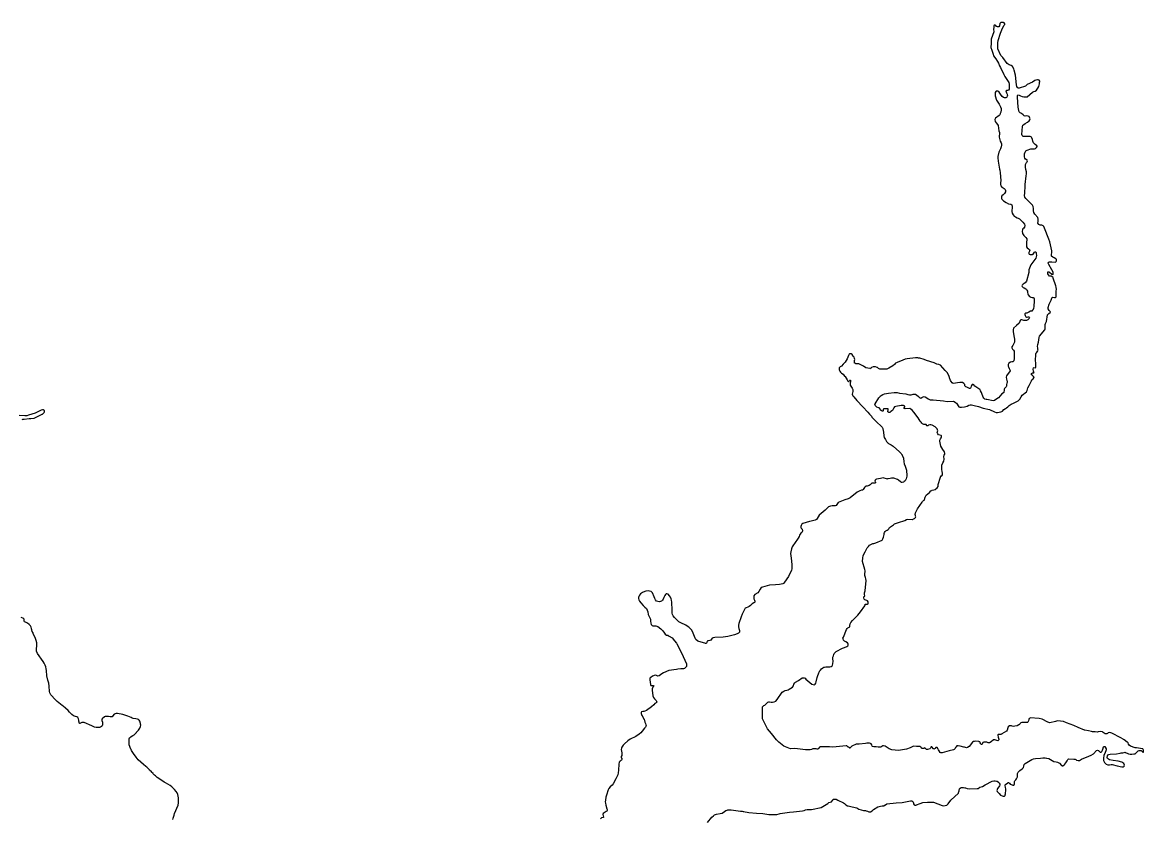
# Model space of a CAD drawing. Header units: inches. Extents: x 1341578 to 1502124, y 557203 to 748561.
# Drawn here: x 1463473 to 1467863, y 595213 to 598333 of the extents above; entities that cross this region are included whole.
import ezdxf

# ---------------------------------------------------------------- set-up
doc = ezdxf.new("R2010")
doc.units = ezdxf.units.IN
doc.header["$MEASUREMENT"] = 0
doc.layers.add('Zipcode', color=7, linetype='Continuous')

msp = doc.modelspace()

# ---------------------------------------------------------------- linework, layer by layer
at = {"layer": 'Zipcode'}
for points in [[(1466155.6, 595198.1), (1466172.2, 595219.4), (1466178.7, 595224.5), (1466183.1, 595227.3), (1466190.6, 595230.2), (1466204.8, 595232.8), (1466212.9, 595234.9), (1466222.1, 595240.8), (1466227.1, 595245.5), (1466232.9, 595246.8), (1466235.1, 595246.9), (1466248.8, 595247.2), (1466284.7, 595242.2), (1466290.7, 595242), (1466295.7, 595241.5), (1466298.4, 595240.8), (1466303.7, 595239.4), (1466310.8, 595238.4), (1466316.9, 595237.6), (1466347.4, 595234.6), (1466372.8, 595233.7), (1466395.4, 595229.3), (1466407.7, 595229.4), (1466427.7, 595229.6), (1466436.5, 595232.3), (1466440.6, 595233.5), (1466476.3, 595238.4), (1466492.5, 595239.1), (1466527.1, 595243.9), (1466533.6, 595244.6), (1466539.5, 595246.9), (1466545.4, 595249), (1466551.8, 595248.7), (1466562.3, 595248.4), (1466600.6, 595257.2), (1466607, 595260), (1466626.4, 595272.2), (1466630.9, 595275.7), (1466636.1, 595277.5), (1466640.8, 595279.2), (1466644.3, 595282.4), (1466645.9, 595285.5), (1466647.8, 595288.8), (1466650.5, 595289.9), (1466654.5, 595289.9), (1466657.7, 595289.5), (1466659.6, 595289.2), (1466666, 595286), (1466687.6, 595274.7), (1466691.8, 595271.8), (1466695.9, 595268), (1466697.4, 595267.2), (1466704.4, 595263.7), (1466706.5, 595262.7), (1466722.2, 595259.6), (1466740.2, 595254.9), (1466747.6, 595249.8), (1466766.5, 595245.5), (1466768.4, 595245.4), (1466769.3, 595245.3), (1466774.6, 595245.1), (1466777.1, 595244.1), (1466782, 595242), (1466788, 595239.8), (1466794, 595240.3), (1466800.8, 595244.1), (1466806.3, 595249.2), (1466822, 595258.9), (1466827.9, 595260.9), (1466832.8, 595262.1), (1466839.1, 595262.6), (1466846.2, 595263.5), (1466851.5, 595266.9), (1466852.3, 595267.4), (1466857.4, 595270.5), (1466894.7, 595275.1), (1466917.6, 595276.4), (1466950.9, 595282.6), (1466955.7, 595282.5), (1466959.4, 595280.6), (1466961.4, 595277.3), (1466962.1, 595274.3), (1466962.1, 595274), (1466962.4, 595271), (1466964.5, 595267.5), (1466967.3, 595265.8), (1466970.1, 595265.2), (1466972.2, 595265.5), (1466974, 595266.5), (1466988.1, 595272.1), (1466988.8, 595272.4), (1466998.3, 595276.3), (1467017.6, 595278.1), (1467040.6, 595277.4), (1467075.2, 595264.7), (1467081, 595263.6), (1467086.2, 595263.9), (1467092.4, 595265.7), (1467097.7, 595271), (1467109, 595285.1), (1467138.2, 595313), (1467140.3, 595318.8), (1467140.6, 595320.9), (1467140.8, 595322.9), (1467142.5, 595329.5), (1467145, 595332.9), (1467149.5, 595334.7), (1467153.7, 595335.2), (1467157.5, 595335), (1467163.6, 595334.2), (1467166.4, 595333.4), (1467172.2, 595331.5), (1467180.5, 595330), (1467211.8, 595330.9), (1467215.6, 595331.6), (1467222.4, 595336), (1467232.3, 595339.4), (1467242.5, 595345.1), (1467270.8, 595359.3), (1467276.3, 595360.7), (1467282.2, 595360.6), (1467286.8, 595360.4), (1467290.5, 595359.4), (1467294.7, 595356.3), (1467296.1, 595354.6), (1467298.2, 595352), (1467300, 595347.9), (1467300.4, 595344.6), (1467299.6, 595341.6), (1467296.2, 595337.2), (1467291.2, 595331.4), (1467289.4, 595327.9), (1467289.4, 595326), (1467289.3, 595323.2), (1467290.6, 595319.3), (1467294, 595315.4), (1467298.1, 595310.9), (1467303.4, 595305.4), (1467309, 595302.2), (1467313.4, 595301), (1467318.3, 595301.1), (1467321.1, 595303.9), (1467321.9, 595307.4), (1467322.4, 595309.3), (1467323.2, 595314.3), (1467323.7, 595321.3), (1467323.3, 595328.7), (1467322.8, 595336.3), (1467321.9, 595341.7), (1467321.7, 595346.1), (1467322.2, 595347.4), (1467323.6, 595348.2), (1467330.2, 595352.3), (1467333.6, 595354.5), (1467335, 595354.2), (1467337.7, 595352.1), (1467340.7, 595348.2), (1467344.7, 595346.5), (1467348.7, 595345.2), (1467351.5, 595344.2), (1467355.2, 595344.1), (1467355.5, 595344.3), (1467356.9, 595345.8), (1467358.4, 595348.9), (1467358.2, 595352.8), (1467357.9, 595357.5), (1467358.1, 595357.9), (1467359.4, 595361.1), (1467361.6, 595364), (1467362.8, 595365.4), (1467365.5, 595369.5), (1467368.6, 595374.2), (1467369.4, 595377.1), (1467369.8, 595378.6), (1467369.6, 595382.2), (1467369.9, 595389.5), (1467372.7, 595395.1), (1467378.9, 595401.5), (1467388.4, 595408.3), (1467392.7, 595413.1), (1467394.2, 595418.6), (1467396.1, 595424.8), (1467399, 595428.6), (1467425.9, 595444.5), (1467431.8, 595447.4), (1467439.8, 595448.1), (1467459.9, 595449.9), (1467469, 595451), (1467477.7, 595450.9), (1467482.8, 595450.5), (1467484.3, 595450.4), (1467492.5, 595448), (1467512.4, 595436.6), (1467520.5, 595435.5), (1467526.9, 595434.8), (1467533.6, 595430.6), (1467542, 595421.8), (1467543.9, 595419.8), (1467547.4, 595420.3), (1467553.4, 595424.8), (1467554.6, 595426.2), (1467559.4, 595432.1), (1467563.7, 595439.9), (1467567.3, 595444.9), (1467569.7, 595446.7), (1467589.6, 595446.2), (1467595, 595446), (1467598.2, 595445), (1467598.7, 595444.4), (1467601.3, 595442), (1467607, 595440.4), (1467612.4, 595441.4), (1467619.9, 595445.7), (1467649.1, 595458.3), (1467658, 595462.1), (1467667.3, 595467.2), (1467679.6, 595480.2), (1467682.6, 595480.8), (1467685.3, 595480.5), (1467687.5, 595479.5), (1467689, 595477.7), (1467690.8, 595475.5), (1467693.8, 595472.9), (1467697.6, 595473.1), (1467699.9, 595476.2), (1467702.6, 595481.1), (1467703.7, 595485), (1467706.2, 595494.2), (1467707.7, 595495.2), (1467709.1, 595495.6), (1467711.2, 595495.1), (1467714.7, 595491.6), (1467714.9, 595491), (1467716.4, 595486.6), (1467716.4, 595483), (1467716.1, 595479), (1467713.1, 595472.5), (1467707.9, 595461), (1467706.3, 595449.3), (1467706.9, 595440.7), (1467710.5, 595433.2), (1467717.4, 595426.7), (1467723.6, 595424), (1467730.2, 595424), (1467736, 595425.3), (1467741, 595425.3), (1467759.9, 595420.1), (1467778.6, 595415.9), (1467782.9, 595415.9), (1467787.8, 595419.1), (1467788.4, 595423.1), (1467785.5, 595429.3), (1467778, 595433.9), (1467764.5, 595438.1), (1467743.9, 595441.4), (1467730.2, 595443.4), (1467721.6, 595448.6), (1467720.7, 595453.2), (1467722.6, 595458.7), (1467726.6, 595463.7), (1467732.8, 595465.4), (1467756.9, 595466.7), (1467771.7, 595469.6), (1467775.7, 595470.2), (1467782.1, 595471.3), (1467787.4, 595472.2), (1467791.9, 595473), (1467795.6, 595471.4), (1467799, 595470), (1467804.9, 595467.5), (1467810.8, 595466), (1467817.6, 595466.1), (1467824.7, 595466.5), (1467829.8, 595467.2), (1467833.4, 595469.6), (1467837.8, 595475), (1467842.6, 595478.7), (1467845.8, 595479.8), (1467847.8, 595480), (1467850.2, 595480.2), (1467853.6, 595479.9), (1467856, 595477.6), (1467858.8, 595474.3), (1467860.6, 595473.2), (1467862.1, 595472.9), (1467862.8, 595473.1), (1467863.4, 595474), (1467863.3, 595477.1), (1467862.7, 595480.8), (1467861.6, 595484.3), (1467860.1, 595486.4), (1467851.4, 595488.3), (1467835.2, 595490.2), (1467830.9, 595490.7), (1467811.7, 595496.4), (1467806.9, 595500.8), (1467804.5, 595505), (1467802.5, 595510), (1467798.9, 595513.1), (1467787.2, 595521.2), (1467785.3, 595522.6), (1467783.4, 595523.9), (1467774.9, 595529.9), (1467739.7, 595547.8), (1467731.4, 595550.5), (1467725.3, 595548.7), (1467722.2, 595546.8), (1467719.7, 595545.2), (1467713.4, 595545.1), (1467709.3, 595547.4), (1467705.4, 595550.8), (1467702.5, 595553.4), (1467694.7, 595554.3), (1467685.6, 595553), (1467681.6, 595552.4), (1467673.7, 595552.7), (1467663.5, 595553.7), (1467658.8, 595554.7), (1467647.9, 595556.7), (1467633, 595559.6), (1467631.6, 595560.2), (1467607.7, 595570.3), (1467589.8, 595577.4), (1467562.1, 595588.4), (1467549.9, 595593.6), (1467526.2, 595595.9), (1467518.5, 595593), (1467495.7, 595588.6), (1467488.8, 595591.2), (1467466.4, 595603.1), (1467454.1, 595605), (1467419.5, 595607.6), (1467416, 595606), (1467414.5, 595603.6), (1467413.8, 595600.9), (1467412.9, 595596.4), (1467411.7, 595593.2), (1467409.6, 595590.8), (1467408.6, 595589.7), (1467407.3, 595589.7), (1467403.9, 595589.6), (1467394.9, 595590), (1467387.2, 595589.9), (1467383.3, 595588.3), (1467379.2, 595584.1), (1467377, 595582.3), (1467374.4, 595580.1), (1467367.7, 595577.1), (1467359.7, 595575.1), (1467353.8, 595574.5), (1467348.8, 595575.2), (1467345.7, 595576.2), (1467344.6, 595576.6), (1467339.9, 595576.9), (1467337.7, 595576), (1467333.5, 595572.6), (1467331.9, 595568.3), (1467330.4, 595564.3), (1467330.4, 595564.2), (1467328.8, 595559.9), (1467326.4, 595555.5), (1467308.7, 595545.6), (1467307.3, 595542.9), (1467306, 595542.3), (1467297, 595542.5), (1467294.4, 595542.6), (1467292.1, 595541.6), (1467292, 595538.9), (1467293.4, 595533.7), (1467294, 595532.2), (1467295.1, 595528.7), (1467296.6, 595524.2), (1467296.4, 595522.3), (1467292.7, 595518.4), (1467288.9, 595518.9), (1467285.2, 595521.1), (1467280.6, 595522), (1467279.9, 595522.2), (1467275.1, 595521.6), (1467266.3, 595513.9), (1467260.4, 595510.5), (1467255.2, 595510.3), (1467252.4, 595511.3), (1467250, 595512.8), (1467237.9, 595513.2), (1467233.3, 595510.7), (1467232.5, 595508), (1467232.5, 595507.9), (1467231.4, 595504.5), (1467228.9, 595502.9), (1467227.1, 595503.2), (1467225.4, 595506.2), (1467223.9, 595510.2), (1467223.8, 595510.3), (1467221.8, 595513.7), (1467219.2, 595514.5), (1467217.6, 595514.7), (1467203.2, 595515.9), (1467199.8, 595515.5), (1467197.2, 595515.2), (1467193.7, 595512.4), (1467179.8, 595495.1), (1467174.2, 595491.4), (1467169.7, 595490.6), (1467165.9, 595491.8), (1467161.9, 595493), (1467159.2, 595492.8), (1467144.5, 595496.5), (1467137.2, 595498.9), (1467132.6, 595497.8), (1467129.2, 595495), (1467127.4, 595491.3), (1467125.6, 595487.5), (1467122, 595484.1), (1467119.5, 595482.9), (1467102.6, 595478.9), (1467075.2, 595470.2), (1467069.9, 595470.3), (1467066.7, 595472.6), (1467062.4, 595478.3), (1467060.2, 595482.8), (1467057.7, 595487.3), (1467054.7, 595491.5), (1467052.7, 595492.2), (1467050.2, 595491.7), (1467048.3, 595490.6), (1467047, 595488.3), (1467044.8, 595486.2), (1467043, 595485.8), (1467041.7, 595486), (1467040.2, 595487), (1467033.7, 595494.1), (1467031.8, 595494.3), (1467030.4, 595493.4), (1467029.7, 595492.1), (1467029, 595488.6), (1467026.9, 595486.1), (1467016.6, 595484), (1467012.9, 595484.4), (1467009.1, 595488), (1467006.1, 595489.8), (1467004.2, 595489.7), (1467002.2, 595488.4), (1466999.7, 595487.5), (1466996.3, 595487.5), (1466994.1, 595488.6), (1466993.2, 595490.3), (1466991.4, 595493.3), (1466986.8, 595495.6), (1466973.9, 595496.1), (1466962.3, 595497.1), (1466949.3, 595490.8), (1466935, 595485.4), (1466903.3, 595480.6), (1466876.9, 595482.7), (1466867.3, 595486.2), (1466851.9, 595497.3), (1466845.4, 595498.6), (1466841, 595498.1), (1466837.9, 595495.3), (1466834.9, 595493), (1466830.7, 595492.6), (1466824.2, 595493.6), (1466816.3, 595494.4), (1466807.2, 595495), (1466802, 595495.9), (1466800.3, 595497.2), (1466798.6, 595501.6), (1466796.5, 595505.7), (1466795.2, 595506.5), (1466794, 595507.2), (1466790.2, 595508.5), (1466788.7, 595509), (1466784.1, 595508.9), (1466780.1, 595508.3), (1466774.6, 595507.2), (1466748.9, 595504.6), (1466738.3, 595504.2), (1466721, 595497.4), (1466717.8, 595494.5), (1466717.3, 595493.6), (1466716.1, 595491.2), (1466714.3, 595489.5), (1466713.4, 595489.4), (1466711.9, 595489.8), (1466708.2, 595492.6), (1466706.9, 595493.5), (1466701.4, 595497.8), (1466699, 595498.8), (1466672.8, 595495.9), (1466646.3, 595493.6), (1466632.9, 595493.9), (1466597.2, 595494.2), (1466594, 595492.5), (1466591.2, 595488.6), (1466587.7, 595485.5), (1466584.6, 595485.4), (1466581.4, 595486), (1466574.2, 595486.7), (1466567.9, 595486.2), (1466562.6, 595484.1), (1466557.9, 595482.3), (1466539.8, 595482.5), (1466519.1, 595485.4), (1466498.2, 595487.4), (1466480.1, 595486.6), (1466454.8, 595496.7), (1466435.2, 595513), (1466425.5, 595521.2), (1466405.9, 595546.8), (1466391, 595564.5), (1466374.3, 595595.6), (1466371.5, 595604), (1466370.5, 595639.7), (1466370.4, 595646.7), (1466371.4, 595651.2), (1466373.7, 595654.3), (1466376.8, 595656.2), (1466380.6, 595657.6), (1466391.6, 595669.1), (1466395.7, 595670.5), (1466398.8, 595670.2), (1466405.3, 595669), (1466410.7, 595668.8), (1466417.1, 595670.2), (1466422.8, 595673.6), (1466427.9, 595679.7), (1466448.5, 595708.7), (1466454.5, 595713), (1466460.3, 595715.7), (1466466.4, 595716.8), (1466471.2, 595717.9), (1466475.6, 595719.9), (1466488.2, 595727.5), (1466491.9, 595733.7), (1466494, 595740.3), (1466497.1, 595745.2), (1466500.1, 595748.3), (1466511.8, 595754.4), (1466526.4, 595764.3), (1466531, 595764.8), (1466534.3, 595764.6), (1466537.7, 595763.2), (1466541.2, 595759.4), (1466564.2, 595739.7), (1466569.5, 595738), (1466574.8, 595737.8), (1466577.7, 595739.6), (1466580, 595743.7), (1466581.1, 595748.6), (1466585, 595765.9), (1466585.8, 595770.4), (1466591.2, 595783.8), (1466594.4, 595789.6), (1466594.8, 595790.2), (1466598.4, 595795.4), (1466602.6, 595799.9), (1466606.7, 595803.7), (1466610.7, 595806.1), (1466614.2, 595807.1), (1466619.2, 595807.3), (1466621.5, 595807.4), (1466634.5, 595807.8), (1466640, 595809.7), (1466643.6, 595811.8), (1466645.3, 595814.5), (1466646.5, 595819.2), (1466647.4, 595829.6), (1466647.2, 595831.6), (1466646.5, 595838), (1466646.3, 595839.8), (1466646.9, 595845.2), (1466648.4, 595851.2), (1466649.7, 595855.6), (1466651.9, 595860.3), (1466654.1, 595863.2), (1466658.6, 595867), (1466659.8, 595867.7), (1466684.9, 595881.3), (1466692, 595884.1), (1466701.7, 595887.9), (1466705.4, 595890.7), (1466706.1, 595892.7), (1466706.4, 595896.6), (1466705.5, 595899.9), (1466704.3, 595901.2), (1466703.5, 595902.1), (1466696.7, 595906), (1466692, 595908.8), (1466688, 595912.7), (1466686.3, 595916.9), (1466686.1, 595920.7), (1466688.1, 595924.1), (1466700.1, 595953.9), (1466702.6, 595957.6), (1466705.4, 595960.2), (1466710.2, 595962.8), (1466712.5, 595964.8), (1466713.5, 595969.8), (1466714.8, 595976.6), (1466716.4, 595981.4), (1466723, 595988.8), (1466743.8, 596010.2), (1466755.1, 596022.7), (1466771.6, 596046.7), (1466772.4, 596051.2), (1466773.5, 596052.9), (1466777.2, 596053.1), (1466782.3, 596053.2), (1466784.5, 596055.1), (1466784.8, 596058.7), (1466784.2, 596062.3), (1466782.3, 596066.1), (1466780, 596067.7), (1466776.2, 596068.8), (1466772.2, 596070.5), (1466769.1, 596073), (1466767.5, 596078), (1466767.3, 596081.8), (1466767.6, 596082.7), (1466769.1, 596083.3), (1466771.8, 596084.3), (1466772, 596085.4), (1466770.7, 596091.6), (1466770.6, 596097.5), (1466772.8, 596105.8), (1466776.6, 596146.6), (1466776.1, 596153.2), (1466774.4, 596158.4), (1466772.2, 596165.2), (1466772.1, 596172.9), (1466772.5, 596179.6), (1466772.6, 596184.4), (1466771.1, 596189.6), (1466763.1, 596220.8), (1466763.8, 596234.8), (1466765.5, 596242.9), (1466768.2, 596249.2), (1466773, 596257.9), (1466781.2, 596274.2), (1466784.8, 596278.5), (1466785.8, 596279.8), (1466790.4, 596284), (1466795.3, 596287.5), (1466803, 596290.9), (1466806.6, 596291.6), (1466815.4, 596293.4), (1466839.4, 596304.6), (1466842.2, 596308.9), (1466844.9, 596315.6), (1466846.7, 596320.9), (1466847.2, 596326.8), (1466847.3, 596330.8), (1466848.2, 596334.3), (1466850.8, 596337.7), (1466854.5, 596340.6), (1466859.2, 596343.7), (1466862.6, 596346.2), (1466865.1, 596348.7), (1466868.9, 596353.4), (1466876.7, 596359.4), (1466883.7, 596364.8), (1466887.9, 596367.7), (1466892.1, 596369.1), (1466904.2, 596373.1), (1466928.9, 596381.2), (1466934.3, 596384.9), (1466940.2, 596386), (1466957.3, 596385), (1466958.4, 596384.9), (1466961.3, 596386.3), (1466962.8, 596387.1), (1466966.3, 596389.4), (1466970.2, 596393.3), (1466971.2, 596395.7), (1466970.7, 596398.4), (1466969.6, 596400.6), (1466969, 596404.8), (1466968.9, 596405.3), (1466970.2, 596410.6), (1466973.1, 596416.1), (1466978.3, 596426.7), (1466995.8, 596452.5), (1466998.2, 596456.1), (1467001, 596459.4), (1467003.7, 596460.5), (1467005.4, 596461.6), (1467005.4, 596464), (1467007.5, 596472.2), (1467007.6, 596472.7), (1467012.2, 596480), (1467024.4, 596491.4), (1467030.3, 596496.8), (1467034.3, 596498.9), (1467035.7, 596499.7), (1467042.4, 596500.9), (1467048, 596503.3), (1467048.8, 596503.6), (1467055.2, 596509), (1467058.5, 596514.1), (1467059.5, 596522.2), (1467067.5, 596551.6), (1467068.8, 596554.9), (1467069.9, 596555.6), (1467073.5, 596556.3), (1467075.7, 596560.4), (1467076.1, 596564.9), (1467074.6, 596573.9), (1467073.3, 596579.3), (1467073.3, 596597.7), (1467077, 596607.5), (1467080.8, 596614.1), (1467081.8, 596621), (1467080.9, 596632), (1467081.8, 596636.8), (1467084.4, 596640.9), (1467085.6, 596643.8), (1467083.5, 596650), (1467077.1, 596658.8), (1467069.6, 596672.4), (1467065.4, 596692), (1467065.5, 596696.6), (1467068.3, 596700.9), (1467070.6, 596704.6), (1467072.5, 596708), (1467071.9, 596712.4), (1467070.3, 596714.5), (1467065.3, 596715.9), (1467060.8, 596717.3), (1467057.7, 596720.8), (1467055.6, 596725.9), (1467056.3, 596730), (1467057.1, 596733.1), (1467056.8, 596736.9), (1467054.6, 596740.4), (1467046.9, 596748.3), (1467034.9, 596754.4), (1467030.4, 596755.9), (1467026.3, 596756.3), (1467021.3, 596755.3), (1467018, 596752.4), (1467015.1, 596751.9), (1467013.5, 596753), (1467012.7, 596756.5), (1467011.9, 596757.2), (1467008.6, 596757.5), (1467002.6, 596757.3), (1466997.1, 596759.5), (1466994.3, 596763.1), (1466992.1, 596767.1), (1466988.4, 596770.5), (1466983.9, 596776.6), (1466980.7, 596784), (1466963.2, 596805.3), (1466956.6, 596813.4), (1466952.3, 596817.1), (1466947.5, 596820.5), (1466930.3, 596819.1), (1466926, 596820.3), (1466926.4, 596823.2), (1466927.8, 596826.1), (1466928.2, 596828.4), (1466927.8, 596829.2), (1466923.2, 596831.3), (1466920, 596831.8), (1466913.8, 596831.5), (1466892.7, 596828.2), (1466887.9, 596826), (1466885.1, 596822.6), (1466882.9, 596817), (1466880.7, 596812.6), (1466873, 596808.3), (1466869.4, 596804.8), (1466866.3, 596804.1), (1466863.8, 596805.7), (1466862.1, 596807.4), (1466861.7, 596810.3), (1466862.8, 596813.6), (1466863.7, 596815.9), (1466863.2, 596818.7), (1466861.5, 596819.2), (1466846.1, 596819.2), (1466843.8, 596817.5), (1466843.3, 596815.4), (1466842.9, 596810.8), (1466841.8, 596809.7), (1466840.3, 596809.9), (1466839.5, 596810), (1466835.3, 596811.6), (1466834.4, 596812.6), (1466833.2, 596813.7), (1466830.2, 596819.5), (1466828.4, 596822.3), (1466825.1, 596823.2), (1466818.6, 596824.7), (1466818.5, 596824.7), (1466813, 596830), (1466810.5, 596836.5), (1466811.7, 596838.9), (1466826.3, 596861.3), (1466830.1, 596865.8), (1466832.1, 596868.1), (1466836.1, 596871.5), (1466841.9, 596874.9), (1466848.6, 596877.3), (1466864.2, 596880.4), (1466886.5, 596883.3), (1466898, 596882.8), (1466907.2, 596880.6), (1466932.8, 596877.4), (1466939.9, 596874.9), (1466947.1, 596873.3), (1466953.7, 596874), (1466961.5, 596875.9), (1466969.7, 596875.6), (1466980, 596868.8), (1466984.3, 596864.2), (1466988.2, 596861.2), (1466991.2, 596861.1), (1466995.6, 596863.6), (1466999.7, 596866.1), (1467003.8, 596866.5), (1467007.8, 596866), (1467014, 596862.2), (1467020.1, 596857.6), (1467027.4, 596854.2), (1467039.6, 596853.7), (1467080, 596850.4), (1467094.7, 596847.3), (1467117.2, 596848.3), (1467121.4, 596847.5), (1467127.1, 596843.7), (1467130.4, 596841.1), (1467133.2, 596836.8), (1467137, 596831), (1467139.8, 596827.1), (1467144.4, 596824.9), (1467150.4, 596824.9), (1467161.8, 596826.4), (1467172, 596829.5), (1467179.2, 596832.7), (1467184.3, 596834.2), (1467188.9, 596834.2), (1467205.4, 596830.3), (1467211.8, 596829.6), (1467217.4, 596828.1), (1467235.3, 596821.7), (1467259.9, 596815.9), (1467279.8, 596807.1), (1467285.9, 596805), (1467291.8, 596804.8), (1467303.7, 596806.4), (1467307.9, 596807.7), (1467311.5, 596809.9), (1467315.8, 596815.6), (1467322.5, 596820), (1467326.2, 596822.8), (1467331.3, 596827), (1467332.8, 596828.1), (1467336.7, 596831.2), (1467341.2, 596834.8), (1467344.3, 596836.8), (1467354.3, 596840.8), (1467362, 596844.6), (1467372.3, 596849.6), (1467377.4, 596855.6), (1467378.5, 596856.9), (1467384.4, 596865.6), (1467388.3, 596871.7), (1467393.3, 596875.6), (1467400.1, 596880.8), (1467405.1, 596885.6), (1467408.1, 596890.7), (1467410.6, 596900.4), (1467414.8, 596910.1), (1467423.8, 596929.1), (1467425.1, 596931.9), (1467427.1, 596934.1), (1467431.1, 596936.7), (1467433.6, 596939.8), (1467434.6, 596941.9), (1467432.8, 596945.5), (1467428.5, 596949.5), (1467428.1, 596949.9), (1467424.2, 596952.4), (1467424.9, 596957.6), (1467427.8, 596959.3), (1467432.3, 596960), (1467433.1, 596960.1), (1467434.2, 596960.4), (1467434.4, 596962), (1467434.1, 596962.6), (1467432.2, 596966.7), (1467431.2, 596973.8), (1467432.6, 596979.1), (1467434.9, 596980.1), (1467438.3, 596979.8), (1467438.9, 596979.9), (1467441.1, 596980.3), (1467441.8, 596983.5), (1467441.6, 596990.6), (1467441.1, 596995.5), (1467440.8, 596998.4), (1467440.7, 597006.5), (1467441.3, 597033.2), (1467441.8, 597035.6), (1467442.6, 597036.7), (1467444, 597038.6), (1467449.3, 597046.2), (1467450, 597048.4), (1467449.6, 597051), (1467448.6, 597057.4), (1467448.5, 597063.3), (1467449.4, 597071.4), (1467451.3, 597080.3), (1467452.6, 597089.3), (1467454.5, 597097.7), (1467456.1, 597103.5), (1467476.3, 597128.3), (1467478.3, 597131.8), (1467478.6, 597135.7), (1467477.8, 597141.9), (1467478.1, 597149.2), (1467479.8, 597153.2), (1467482.6, 597161.5), (1467487.5, 597187.1), (1467492.3, 597192.3), (1467497.2, 597195.7), (1467498.7, 597197.6), (1467498, 597200.7), (1467494, 597204.2), (1467490.1, 597210.5), (1467490.1, 597216.3), (1467494.1, 597229.1), (1467501.5, 597244.7), (1467503.5, 597252.8), (1467505.2, 597254.9), (1467507.9, 597255.9), (1467514, 597255.4), (1467518, 597255.2), (1467519.9, 597256.2), (1467520.5, 597257.7), (1467520.6, 597261.5), (1467520.7, 597267.1), (1467521, 597274.4), (1467521.3, 597280.7), (1467522, 597286.4), (1467521.2, 597295), (1467519.4, 597300.6), (1467509.7, 597330.2), (1467508.9, 597332.8), (1467505.9, 597336.5), (1467501.1, 597338.1), (1467500.5, 597338.2), (1467495.4, 597339.1), (1467491, 597343.2), (1467488, 597347.5), (1467487.9, 597347.7), (1467487.9, 597351.5), (1467488.6, 597355.2), (1467490, 597356.2), (1467491.9, 597356.1), (1467494.7, 597354.8), (1467504.4, 597346.4), (1467508, 597345.1), (1467509.4, 597346.2), (1467509.9, 597350.3), (1467509.3, 597353.9), (1467504.3, 597363.4), (1467492.9, 597383.9), (1467489.7, 597389), (1467491.1, 597393.6), (1467494.4, 597394.8), (1467498.6, 597394.9), (1467504.4, 597394.6), (1467518, 597393.9), (1467520.7, 597395.6), (1467522.1, 597398.7), (1467522.3, 597403.8), (1467519.2, 597407.1), (1467513.2, 597410), (1467507.6, 597412.4), (1467503.4, 597416.6), (1467502.9, 597424.2), (1467504, 597429.9), (1467504.2, 597438.2), (1467495.8, 597472.5), (1467491.7, 597483), (1467475.4, 597526.8), (1467472.5, 597532.7), (1467469.6, 597535.7), (1467464.7, 597538.1), (1467458.9, 597538.7), (1467458.2, 597538.8), (1467452.7, 597540.6), (1467449.8, 597545.7), (1467450.1, 597552.5), (1467450.3, 597553.2), (1467451, 597556.7), (1467450.8, 597562), (1467449.6, 597568.1), (1467437.8, 597581.3), (1467433.7, 597588), (1467432.8, 597595.2), (1467432.8, 597603.9), (1467431.1, 597611.5), (1467428, 597616.8), (1467422.1, 597623.5), (1467402.9, 597642.5), (1467398.8, 597648.6), (1467397.5, 597655.3), (1467398, 597664), (1467398.9, 597671.1), (1467400.2, 597685.2), (1467399.9, 597697.3), (1467403.9, 597731.3), (1467404.9, 597739.4), (1467404.8, 597747.3), (1467402, 597756.3), (1467400.7, 597766.3), (1467401.2, 597775.8), (1467404.8, 597783.4), (1467407.1, 597786.4), (1467408.2, 597791), (1467407.5, 597793.4), (1467401.2, 597797.1), (1467397.7, 597800.5), (1467396.4, 597805.7), (1467396.8, 597811.1), (1467397.3, 597817.5), (1467399.8, 597824), (1467402.5, 597830.1), (1467407.6, 597832.9), (1467422.4, 597837.7), (1467430.2, 597837.1), (1467436.6, 597837.1), (1467440.1, 597839.4), (1467444, 597842.9), (1467446.8, 597846.5), (1467446.4, 597848.7), (1467444.1, 597851), (1467438.4, 597854.9), (1467432.8, 597861.3), (1467430.2, 597867.9), (1467429, 597874.2), (1467426.3, 597881.2), (1467423.9, 597883.7), (1467419.2, 597886), (1467400.4, 597885.3), (1467391.7, 597886.4), (1467388.4, 597890.2), (1467386.8, 597893.5), (1467389.3, 597924.8), (1467391, 597929.6), (1467394.1, 597933), (1467400, 597936.9), (1467409.3, 597941.7), (1467415.6, 597947.7), (1467417.9, 597951.2), (1467418.7, 597955), (1467418.4, 597958.2), (1467415.1, 597964.1), (1467410.9, 597966.1), (1467406.1, 597966.2), (1467400.2, 597965.7), (1467395.7, 597966.9), (1467391.4, 597970.7), (1467385.5, 597975.7), (1467379.9, 597979.2), (1467375.8, 597983.1), (1467374.3, 597988.2), (1467372.7, 598001.2), (1467369, 598040.5), (1467369.9, 598046.4), (1467371.3, 598048.9), (1467376.4, 598047.7), (1467381.2, 598045.4), (1467388.3, 598042.2), (1467394, 598041.2), (1467399.2, 598041.1), (1467407.1, 598041.9), (1467428.3, 598059.8), (1467433.9, 598061.7), (1467439, 598064), (1467443.9, 598068), (1467448.6, 598074.6), (1467452.6, 598081.2), (1467455.1, 598087.3), (1467455.7, 598092), (1467456.3, 598097.2), (1467457.2, 598100.8), (1467457.3, 598103.3), (1467454.5, 598106.9), (1467451, 598108.1), (1467448.3, 598108.2), (1467441.9, 598106.4), (1467437.8, 598105.2), (1467428.3, 598098.2), (1467407.8, 598089.2), (1467400.6, 598083.1), (1467375.8, 598075.8), (1467371.8, 598075.8), (1467369, 598078), (1467367.4, 598082), (1467366.2, 598088.8), (1467361.2, 598125.9), (1467356.5, 598146.4), (1467355.9, 598151), (1467350, 598160), (1467344.2, 598163.9), (1467337.1, 598167.3), (1467328.5, 598171.7), (1467311.9, 598195.3), (1467304.6, 598203.6), (1467293, 598229.7), (1467292.3, 598236.6), (1467292.4, 598244.1), (1467293.1, 598253.4), (1467294.5, 598262.3), (1467303.4, 598291.3), (1467307.9, 598303.4), (1467310, 598307.2), (1467317.8, 598321.5), (1467320, 598325), (1467319.8, 598327.7), (1467317.9, 598331.2), (1467315.1, 598332.3), (1467312.9, 598332.6), (1467310.1, 598332.9), (1467304.7, 598332.2), (1467302, 598330.3), (1467300.8, 598328.2), (1467298.5, 598319.9), (1467296.1, 598315.7), (1467294.7, 598315.3), (1467293.4, 598314.9), (1467290.9, 598315), (1467287.5, 598317.3), (1467284.4, 598320.9), (1467281.5, 598322.7), (1467279.4, 598322.6), (1467278.4, 598321.6), (1467277.3, 598318.4), (1467276.5, 598312.8), (1467276.1, 598306.3), (1467276.9, 598296), (1467267.1, 598267.8), (1467265.9, 598252.1), (1467265.5, 598234.5), (1467269.4, 598224.6), (1467274.9, 598208.7), (1467275.7, 598202.3), (1467284.5, 598189.6), (1467290.9, 598180.3), (1467294.9, 598172.7), (1467299.3, 598162.2), (1467302.6, 598156.4), (1467315.7, 598128.4), (1467320.5, 598121.5), (1467335.9, 598097.7), (1467336.8, 598090.8), (1467337.3, 598078.8), (1467336.8, 598071.2), (1467334.6, 598067.2), (1467330.8, 598066.4), (1467326.3, 598066.6), (1467323.5, 598065.4), (1467323.3, 598064.4), (1467324.7, 598060.5), (1467326.7, 598056.8), (1467329.4, 598051.3), (1467329.9, 598047), (1467329.3, 598044.6), (1467328.2, 598040.3), (1467326.7, 598038), (1467323.7, 598037), (1467319.1, 598037.1), (1467315.4, 598038.3), (1467310.2, 598043), (1467303.6, 598052.3), (1467298, 598060), (1467293.2, 598064.1), (1467289.1, 598064.6), (1467286.8, 598064.1), (1467284.5, 598061.6), (1467282.6, 598058.5), (1467282, 598054.9), (1467281.7, 598049.7), (1467282.1, 598044.6), (1467287.9, 598028.6), (1467297.4, 598011.9), (1467300.8, 598007.5), (1467303.6, 598001.6), (1467305.2, 597995.7), (1467305.3, 597989.9), (1467303.7, 597981.4), (1467302.1, 597976.1), (1467300.2, 597971.3), (1467297.6, 597967.6), (1467283.5, 597957.4), (1467280.8, 597953), (1467281.7, 597944.7), (1467285.7, 597939.3), (1467291.5, 597933.1), (1467294.2, 597928.6), (1467295.3, 597918.7), (1467296.9, 597908.1), (1467299.2, 597900.9), (1467299.3, 597894.5), (1467297.9, 597889.1), (1467297.5, 597882.8), (1467301.6, 597867.9), (1467305.5, 597860.9), (1467306.6, 597856.5), (1467306.7, 597851.7), (1467305.9, 597845.8), (1467302.8, 597838), (1467300.2, 597831.7), (1467297, 597824), (1467292.9, 597807.6), (1467292.6, 597801.7), (1467294.5, 597789.6), (1467299.5, 597758.1), (1467300.1, 597753.8), (1467301.9, 597742.9), (1467303.9, 597713.3), (1467303, 597704.4), (1467302.9, 597697.3), (1467304.8, 597692.2), (1467308.5, 597687.8), (1467313.3, 597684.2), (1467317.9, 597681.5), (1467321.3, 597678.1), (1467322.6, 597674.1), (1467322.3, 597668.8), (1467318.7, 597661.9), (1467313.4, 597657.3), (1467308.1, 597653.3), (1467306.7, 597649), (1467306.9, 597643.3), (1467308.1, 597640.3), (1467315.3, 597634.4), (1467324.9, 597627.8), (1467334.3, 597622), (1467343, 597620.1), (1467346.9, 597617.8), (1467348.4, 597613.4), (1467348.5, 597609.7), (1467348.1, 597603.9), (1467347.6, 597598.2), (1467347.4, 597591.4), (1467348.5, 597586), (1467352.9, 597578.8), (1467356.3, 597573.9), (1467361.2, 597571.4), (1467368.6, 597567.5), (1467372.7, 597565.5), (1467377.1, 597563.3), (1467378.5, 597562), (1467382.8, 597558), (1467390.1, 597550.2), (1467396.4, 597542.2), (1467398.7, 597536.6), (1467397.6, 597531), (1467393.9, 597526.7), (1467390.4, 597523.9), (1467388.7, 597519.8), (1467388.4, 597514.6), (1467389, 597505.5), (1467395, 597497.6), (1467402, 597490.6), (1467405.7, 597484.8), (1467405.7, 597479.5), (1467405, 597473.6), (1467404.3, 597465.8), (1467404.4, 597459.6), (1467404.9, 597453.6), (1467407.5, 597450), (1467413.2, 597446.3), (1467416.9, 597443.4), (1467418, 597440.1), (1467416.1, 597436.4), (1467413.5, 597431.5), (1467413.6, 597426.8), (1467415.8, 597424.2), (1467418.9, 597423.4), (1467424, 597423.2), (1467428.3, 597423.5), (1467431.1, 597424.5), (1467434.2, 597428.3), (1467436.8, 597433.1), (1467438.8, 597434.5), (1467440.4, 597434.1), (1467442.2, 597431.8), (1467443.1, 597427.5), (1467443.4, 597420.1), (1467442.9, 597414.3), (1467440.8, 597409.3), (1467437, 597404.4), (1467421.9, 597383.4), (1467418.7, 597376.6), (1467414.3, 597362.9), (1467413.7, 597352.7), (1467404.5, 597318.5), (1467399.7, 597312.7), (1467392.2, 597306.9), (1467388.3, 597303.1), (1467387, 597300.5), (1467387.9, 597298), (1467391.4, 597294.7), (1467396, 597293.1), (1467402.8, 597288.5), (1467405.3, 597285.9), (1467406.8, 597284.3), (1467408.8, 597279.7), (1467409.2, 597274.6), (1467409.8, 597269.5), (1467411.6, 597265.3), (1467416.9, 597259.4), (1467421.8, 597256.2), (1467427, 597255), (1467431.1, 597254.6), (1467433.7, 597253.5), (1467435.1, 597250.4), (1467434.6, 597243.8), (1467433, 597218.1), (1467432.1, 597213), (1467431.8, 597211.5), (1467429.2, 597205.4), (1467429, 597205), (1467425.9, 597202), (1467420.7, 597201), (1467414, 597197.8), (1467406.1, 597193.4), (1467401.1, 597193.3), (1467398.3, 597190.9), (1467398.1, 597187.8), (1467399, 597184.3), (1467402.1, 597179.8), (1467405.1, 597178.1), (1467407.8, 597177.9), (1467412, 597179.5), (1467414.1, 597179.7), (1467415.7, 597178.3), (1467416.2, 597175.6), (1467415.6, 597173.2), (1467414.6, 597171.1), (1467410.4, 597167.6), (1467404.7, 597165.5), (1467399, 597164.6), (1467394, 597165.5), (1467390, 597166.8), (1467386.7, 597167.9), (1467386.4, 597168), (1467382.4, 597167.2), (1467380.7, 597164.9), (1467378.6, 597160.6), (1467377.2, 597157.2), (1467375.9, 597154), (1467365.6, 597145), (1467353.3, 597134.5), (1467352.3, 597127.7), (1467353.2, 597120.3), (1467356.5, 597098.2), (1467357.5, 597091.7), (1467358.4, 597085.7), (1467358.1, 597080.1), (1467350.9, 597066.9), (1467347.7, 597061.5), (1467347.5, 597057.6), (1467350.1, 597052.6), (1467353.6, 597048.7), (1467356.2, 597045.3), (1467357.2, 597039.7), (1467357.1, 597032.4), (1467356.9, 597027.6), (1467356.4, 597015.9), (1467355.5, 597006.9), (1467351.7, 597003.3), (1467351.5, 597003.3), (1467347, 597002.3), (1467341.7, 597001.3), (1467335.9, 596997.6), (1467333.2, 596992.2), (1467333.1, 596986.2), (1467333.8, 596983), (1467336.4, 596977.3), (1467340.1, 596971.5), (1467341.7, 596968.6), (1467341, 596967.4), (1467327.1, 596948), (1467325.6, 596943.1), (1467325.9, 596935.4), (1467327.6, 596930.2), (1467329.4, 596926.6), (1467328.6, 596922.5), (1467327.2, 596918.7), (1467326.8, 596913.7), (1467326.7, 596908.2), (1467325.8, 596905.4), (1467322.4, 596902.1), (1467319.1, 596899), (1467317.6, 596895.7), (1467317.1, 596890.1), (1467316.7, 596885), (1467316.2, 596882.7), (1467314.5, 596881.7), (1467308.5, 596877.1), (1467295.6, 596861.6), (1467284.7, 596854.8), (1467278.9, 596851), (1467273.9, 596850.4), (1467249.4, 596855.1), (1467247.1, 596855.5), (1467242.3, 596856.4), (1467240.6, 596857.7), (1467237.3, 596860.2), (1467234.8, 596864.7), (1467233.8, 596868.8), (1467231.6, 596875.2), (1467228.2, 596882.8), (1467225.2, 596889.5), (1467222.9, 596893.9), (1467221.2, 596896.2), (1467217.7, 596897.7), (1467202.1, 596908.1), (1467199.1, 596912.2), (1467195.6, 596914.2), (1467192.1, 596913.9), (1467189.1, 596910.8), (1467187.6, 596907.8), (1467186.3, 596902.5), (1467185.2, 596899.6), (1467183.7, 596898.3), (1467181.3, 596898.3), (1467178.8, 596899.2), (1467171.7, 596903.2), (1467167.7, 596904.9), (1467165.5, 596906.2), (1467163.9, 596909.4), (1467162.9, 596913.6), (1467158.8, 596918.6), (1467154.4, 596921.3), (1467149.7, 596922), (1467143.2, 596922.2), (1467134.6, 596920.2), (1467126.6, 596918.9), (1467118.1, 596917.5), (1467113.1, 596920.2), (1467109.2, 596925.5), (1467107.1, 596930.1), (1467106.1, 596933.1), (1467104.9, 596936.6), (1467102, 596945.8), (1467099.8, 596952.6), (1467094.8, 596960.5), (1467086.9, 596969.3), (1467068.2, 596989.3), (1467061.1, 596991.9), (1467053.5, 596994.1), (1467042.9, 596998.6), (1467013.1, 597007.7), (1467004.1, 597012.5), (1466986.9, 597016.9), (1466981.3, 597017.8), (1466978.7, 597018.2), (1466969.6, 597018.7), (1466937.4, 597014.2), (1466929.7, 597013.1), (1466920.1, 597009.1), (1466898.4, 597000.4), (1466892, 596997.2), (1466887.8, 596993.1), (1466887.4, 596992.6), (1466881.4, 596986.6), (1466865.5, 596978.6), (1466857.5, 596974.7), (1466851.7, 596974.1), (1466851, 596974), (1466831, 596974.5), (1466827.4, 596975.4), (1466825.1, 596977.2), (1466822.7, 596979.7), (1466820.7, 596980.7), (1466820.1, 596981.1), (1466813, 596982.7), (1466804.7, 596983.3), (1466797.2, 596981.2), (1466795.9, 596978.8), (1466795.2, 596977.5), (1466793.5, 596976.1), (1466792.1, 596976.3), (1466783.5, 596978.1), (1466776.2, 596978.9), (1466766.6, 596985.3), (1466748, 596994.7), (1466741.8, 596995), (1466736.4, 596995.7), (1466732.6, 596997.1), (1466731, 596998), (1466730.6, 596999.9), (1466731, 597004.1), (1466731.5, 597007), (1466731.6, 597007.7), (1466732.3, 597011.9), (1466731.8, 597015.4), (1466729.4, 597021.2), (1466726.6, 597025.7), (1466721.8, 597031.8), (1466717.9, 597034.2), (1466715, 597034.6), (1466712.2, 597034.1), (1466709.8, 597032.7), (1466709, 597030.4), (1466708.1, 597028.1), (1466705.6, 597021.5), (1466702.2, 597015), (1466699, 597008.3), (1466694.7, 597001.5), (1466687.2, 596994.1), (1466679.9, 596986.5), (1466675.2, 596983.4), (1466671.2, 596980), (1466670.6, 596977), (1466671.2, 596971.7), (1466673.5, 596966.6), (1466676, 596962.8), (1466680.2, 596959), (1466686.6, 596955), (1466692.5, 596947.1), (1466692.6, 596947), (1466694.2, 596944.8), (1466698.6, 596938.6), (1466702.4, 596931.9), (1466705.7, 596927.4), (1466708.2, 596925.5), (1466709.3, 596925.5), (1466710, 596926.7), (1466711.5, 596929.7), (1466712.8, 596930.9), (1466714.1, 596931.4), (1466715, 596930.7), (1466715.5, 596927.3), (1466715.3, 596924.2), (1466714.8, 596920.5), (1466714.8, 596920), (1466714.3, 596915.1), (1466714.4, 596910.9), (1466722.3, 596899.7), (1466724.8, 596894.6), (1466724.9, 596890.6), (1466724.2, 596886.3), (1466723, 596881.1), (1466722.5, 596876.3), (1466724.5, 596870.1), (1466728.4, 596865.3), (1466740.4, 596852), (1466763.9, 596826), (1466783.9, 596805.4), (1466790.6, 596798.5), (1466795.2, 596792.6), (1466797.2, 596789.8), (1466799.3, 596786.6), (1466805.6, 596779.2), (1466813.9, 596771.4), (1466815, 596770.3), (1466839.2, 596746.5), (1466841.9, 596741.3), (1466842.4, 596740.2), (1466843.5, 596734.3), (1466844.2, 596726.9), (1466845.5, 596712.7), (1466848, 596705.8), (1466852.5, 596698.1), (1466856.9, 596690.3), (1466861.3, 596685.1), (1466862.1, 596684.6), (1466866.8, 596681.6), (1466874.6, 596677.7), (1466882.2, 596672.9), (1466907.9, 596650.1), (1466914.1, 596643.3), (1466915.7, 596641.2), (1466917.7, 596638.5), (1466918.4, 596636.9), (1466922.8, 596625.8), (1466923.9, 596611.2), (1466925.4, 596603), (1466930.2, 596593.6), (1466932.6, 596586.9), (1466934.7, 596578.7), (1466935.5, 596572.5), (1466936.2, 596562.3), (1466936.1, 596558.2), (1466935.9, 596554.9), (1466935.3, 596549.3), (1466933.9, 596544.9), (1466932.2, 596541.3), (1466929.5, 596537.1), (1466926.4, 596533.8), (1466922.9, 596531.3), (1466918.5, 596530), (1466915.6, 596530.4), (1466913.5, 596531.2), (1466911.6, 596533.3), (1466903.2, 596539.2), (1466899.8, 596541.6), (1466885.3, 596546.6), (1466875.7, 596547), (1466870.3, 596545.6), (1466861.1, 596543.9), (1466860.6, 596543.7), (1466843.9, 596548.3), (1466833.2, 596546.2), (1466817.6, 596542.9), (1466814.7, 596542.1), (1466812.8, 596539.8), (1466811.5, 596535.9), (1466812, 596533.9), (1466813.2, 596530.9), (1466813, 596528.8), (1466810.9, 596527.9), (1466807.3, 596527.6), (1466804.2, 596528.1), (1466798.8, 596527.3), (1466792.6, 596521.3), (1466788.7, 596517.7), (1466784.7, 596516.4), (1466780.3, 596516.2), (1466776.4, 596515.7), (1466772.6, 596513.4), (1466770.3, 596510.6), (1466767.7, 596507.2), (1466765.5, 596502.6), (1466762.7, 596500.2), (1466759.2, 596499.5), (1466752.3, 596498), (1466742, 596492.5), (1466714.8, 596470.6), (1466706.3, 596466.4), (1466693.9, 596461.6), (1466667.7, 596451.4), (1466664.5, 596447.5), (1466659.5, 596440.5), (1466656.1, 596439.1), (1466644.2, 596439.3), (1466636.9, 596437.5), (1466629.7, 596434.5), (1466625.1, 596430.2), (1466616.1, 596421.7), (1466593, 596401.6), (1466589.1, 596395), (1466585.1, 596388.8), (1466581.8, 596385.4), (1466577.7, 596382.7), (1466560.9, 596378.5), (1466554.6, 596376.9), (1466528.3, 596369.8), (1466524.5, 596366.2), (1466522.3, 596362.1), (1466521.7, 596357.8), (1466521.7, 596354.2), (1466522.5, 596351.3), (1466524.6, 596348.8), (1466525.5, 596347.8), (1466526.4, 596346.8), (1466527.5, 596342.1), (1466527.2, 596339), (1466526.6, 596336.8), (1466525, 596334.4), (1466521.2, 596331.6), (1466515.5, 596324.3), (1466514.6, 596318), (1466511.2, 596311.5), (1466496.5, 596291.4), (1466492.5, 596285.9), (1466487.3, 596278.5), (1466484.2, 596270.5), (1466481.4, 596258.9), (1466481.1, 596252.2), (1466483.7, 596233.4), (1466485.2, 596209), (1466486, 596198.8), (1466486.2, 596192.1), (1466485, 596186.1), (1466472.4, 596162), (1466457.5, 596139.9), (1466453.7, 596134.1), (1466450.3, 596132.5), (1466437.1, 596130.3), (1466421.7, 596129), (1466398.5, 596127.3), (1466370.6, 596120.4), (1466365.6, 596118.7), (1466361.2, 596112.4), (1466356.2, 596102.4), (1466353.2, 596098), (1466341.3, 596091), (1466337.1, 596086.5), (1466336.5, 596081.4), (1466336.5, 596077.1), (1466337.6, 596073.7), (1466338.1, 596072.3), (1466339.1, 596069.4), (1466340.6, 596065), (1466340.8, 596061.2), (1466339.7, 596059.7), (1466336.6, 596058.3), (1466330.6, 596054.4), (1466323.6, 596048.7), (1466318.5, 596044.7), (1466313.3, 596041.5), (1466306.6, 596039.1), (1466302.9, 596037.3), (1466301, 596033), (1466291.7, 596013.9), (1466287.7, 596003.4), (1466278, 595977.3), (1466276.9, 595970.9), (1466277.3, 595964), (1466278.6, 595957.6), (1466280.6, 595950.8), (1466281.2, 595946.9), (1466280.7, 595944), (1466276.5, 595939.5), (1466272.2, 595937.7), (1466260.8, 595933.1), (1466235.3, 595926.6), (1466217.1, 595924.6), (1466183.9, 595922.9), (1466177.9, 595922.1), (1466174.4, 595920.1), (1466171.4, 595915.8), (1466168.2, 595912), (1466164.3, 595910.4), (1466160.1, 595910.1), (1466156.3, 595909.9), (1466154.5, 595908.6), (1466154.1, 595906.7), (1466153.2, 595904.1), (1466152.6, 595902.8), (1466151.8, 595900.7), (1466150.3, 595899.8), (1466147.9, 595899.8), (1466145.7, 595900.3), (1466144.6, 595900.5), (1466140.3, 595902.1), (1466117.6, 595909), (1466109.8, 595915), (1466106.6, 595920), (1466099.2, 595939.1), (1466094.6, 595951.6), (1466089, 595957.3), (1466083.9, 595961.4), (1466079.3, 595964.3), (1466070.1, 595970.8), (1466050.9, 595979.8), (1466043.9, 595983.7), (1466026.8, 596000.6), (1466020.6, 596008.1), (1466018.1, 596013), (1466017.2, 596018.5), (1466017.4, 596030.2), (1466015.6, 596061.3), (1466014.2, 596069.1), (1466013.5, 596074.5), (1466010.6, 596081.1), (1466007.1, 596086.3), (1466001.9, 596092.1), (1465996.9, 596094.2), (1465993.4, 596093.7), (1465990.9, 596091.7), (1465988.4, 596087.8), (1465987.3, 596085.3), (1465985.1, 596079.9), (1465982.5, 596073.1), (1465979.9, 596069), (1465975.8, 596065.7), (1465967.1, 596063.1), (1465961.1, 596063.3), (1465955.5, 596065.6), (1465951.3, 596069.7), (1465948.8, 596075.8), (1465947.1, 596082.2), (1465940.7, 596098.3), (1465934.9, 596103), (1465929, 596104.6), (1465922.7, 596105), (1465913.8, 596103.9), (1465903.9, 596100.5), (1465900.6, 596099.4), (1465893.3, 596094.2), (1465888.7, 596088.3), (1465886.5, 596083.3), (1465885.5, 596079), (1465885.3, 596075.7), (1465887, 596069.9), (1465889.4, 596064.7), (1465893.9, 596058.7), (1465903.7, 596048), (1465910.7, 596042), (1465916.6, 596036), (1465919.3, 596030.4), (1465921.8, 596023.3), (1465923.7, 596012.5), (1465928.6, 596002.4), (1465931.9, 595995), (1465932.7, 595987.3), (1465933.3, 595979.2), (1465935.1, 595973.3), (1465938.4, 595969.7), (1465941.4, 595968.3), (1465944.3, 595968.1), (1465947.8, 595968.1), (1465951.5, 595968), (1465952.7, 595967.9), (1465956.7, 595967.3), (1465961, 595965.6), (1465972.3, 595956.9), (1465978.8, 595950.2), (1465983.1, 595945), (1465984.2, 595943.4), (1465986.8, 595939.8), (1465990.1, 595935.7), (1465995.2, 595932.5), (1465999.8, 595931.5), (1466001.7, 595930.5), (1466006, 595928.4), (1466017.2, 595921.3), (1466026.6, 595909.6), (1466034.2, 595900.2), (1466035.1, 595898.3), (1466054.4, 595859.5), (1466059.8, 595848.5), (1466072.7, 595819.4), (1466073.6, 595813.6), (1466072.9, 595809.1), (1466072.9, 595809), (1466071, 595806.4), (1466066, 595801.7), (1466061.9, 595799.9), (1466056.6, 595799.4), (1466051.3, 595799.8), (1466050.5, 595799.8), (1466039.3, 595798.5), (1466034.6, 595796.9), (1466004.6, 595794), (1465983.4, 595784.5), (1465976.9, 595780.1), (1465965.7, 595772.4), (1465961.1, 595771.5), (1465955.5, 595773.5), (1465955.3, 595773.6), (1465951, 595774.9), (1465940.5, 595771.8), (1465933.1, 595766), (1465930.2, 595763.4), (1465929.1, 595760.7), (1465929.3, 595757.5), (1465931.8, 595739.2), (1465933.3, 595735.2), (1465934.7, 595734.3), (1465936.9, 595734.3), (1465941.3, 595735.1), (1465943.2, 595735.3), (1465944.8, 595733.6), (1465944.8, 595732.8), (1465943.6, 595731.2), (1465941.2, 595727.7), (1465939.2, 595722), (1465938.7, 595716.4), (1465941, 595694.3), (1465944.3, 595687.1), (1465947.8, 595682.7), (1465950.2, 595679.3), (1465953, 595677.6), (1465955, 595676), (1465956, 595673.6), (1465956.5, 595670), (1465956.2, 595667.9), (1465955, 595667.2), (1465949.9, 595664.5), (1465944.9, 595658.3), (1465936.7, 595651.2), (1465917, 595636.5), (1465910.5, 595633.5), (1465906.1, 595633.1), (1465901.7, 595633), (1465897.6, 595631.1), (1465895.9, 595629), (1465895.5, 595624.6), (1465896.5, 595621), (1465898.4, 595617.1), (1465902.9, 595611.4), (1465906.8, 595603.3), (1465906.9, 595603), (1465909.9, 595590.4), (1465912.2, 595585.2), (1465914.5, 595580.9), (1465914.7, 595577.1), (1465914.1, 595574.2), (1465912.9, 595571.6), (1465911.9, 595570.7), (1465908.6, 595567.9), (1465900.1, 595555.1), (1465894.8, 595549.2), (1465888.5, 595543.8), (1465875.4, 595535.1), (1465852.3, 595524.6), (1465843.4, 595517.8), (1465830.4, 595506.2), (1465825.5, 595500.7), (1465819.7, 595492.8), (1465818.1, 595489.6), (1465817.4, 595484.2), (1465819.4, 595470.5), (1465820.4, 595464), (1465819.4, 595460.5), (1465817.7, 595456.6), (1465817.3, 595453.7), (1465817.8, 595451.5), (1465819.6, 595449.4), (1465820.5, 595446.9), (1465820.1, 595444.6), (1465818.9, 595442.3), (1465817.4, 595441), (1465813.9, 595438.7), (1465810, 595434), (1465808.5, 595426.1), (1465806.5, 595402.3), (1465806, 595391.9), (1465804.1, 595384.3), (1465796.2, 595369.6), (1465786.7, 595350), (1465782.1, 595344.1), (1465775, 595337.9), (1465769, 595331), (1465766, 595325.4), (1465760.1, 595304.9), (1465757.7, 595297.7), (1465755.6, 595284.8), (1465755.2, 595278.7), (1465755.6, 595274), (1465757.4, 595265.3), (1465761.1, 595251.6), (1465762.3, 595248.5), (1465762.2, 595244.5), (1465760.9, 595242.2), (1465758.3, 595240.5), (1465747.2, 595233.1), (1465746, 595229.5), (1465747.5, 595223.4), (1465748.4, 595218.9), (1465748.1, 595218), (1465746.7, 595217.3), (1465740.8, 595216), (1465736.4, 595212.6)], [(1463471.5, 596776.7), (1463474.7, 596777.9), (1463480, 596778.6), (1463498.7, 596780.7), (1463505.4, 596781.4), (1463518.5, 596782.4), (1463550.2, 596797.4), (1463551.4, 596798.4), (1463554.4, 596800.7), (1463557.8, 596804.9), (1463558.9, 596807.3), (1463559.1, 596810.1), (1463558.5, 596811.6), (1463558.1, 596812.8), (1463555.5, 596814.8), (1463553.9, 596815), (1463550.9, 596814.8), (1463546.3, 596813.1), (1463522.9, 596801.2), (1463496.2, 596793.6), (1463489.4, 596791.8), (1463481.9, 596791.5), (1463460.4, 596792.4)], [(1464062.2, 595209.5), (1464063, 595215.1), (1464064.1, 595218.8), (1464066.2, 595226.2), (1464067.9, 595232.6), (1464082.6, 595266.4), (1464084.1, 595274.6), (1464084.4, 595280.5), (1464084.3, 595287.9), (1464083.9, 595294.4), (1464082.9, 595301.6), (1464081.6, 595307.9), (1464078.9, 595313.5), (1464074.3, 595319.8), (1464067.8, 595327), (1464062.4, 595332.6), (1464057.1, 595337.8), (1464050.7, 595342.6), (1464033.3, 595353), (1464028.2, 595356.4), (1464007.1, 595370.4), (1464000.5, 595374.7), (1463993.1, 595380.9), (1463990.4, 595383.4), (1463984.7, 595389), (1463984.2, 595389.5), (1463978.1, 595395.4), (1463977.5, 595396), (1463970.5, 595403.5), (1463968.3, 595405.8), (1463959.7, 595414.7), (1463956.2, 595417.7), (1463947.3, 595425.4), (1463926.3, 595443.9), (1463918.1, 595453.8), (1463907, 595467.9), (1463899.9, 595480.3), (1463898, 595483.6), (1463897, 595485.4), (1463891.1, 595502.1), (1463890.1, 595506.6), (1463890.3, 595510.1), (1463890.5, 595517.3), (1463890.5, 595517.5), (1463890.3, 595522.2), (1463890.8, 595527.1), (1463892.2, 595529.8), (1463898.5, 595534.4), (1463905, 595538.8), (1463909.9, 595542), (1463914, 595545.9), (1463919, 595550.7), (1463919.6, 595551.4), (1463927.2, 595560.3), (1463932.3, 595567.5), (1463934.1, 595569.8), (1463935.3, 595574.2), (1463935.9, 595579), (1463935.4, 595583.2), (1463935.2, 595585.3), (1463932, 595595.4), (1463929.9, 595599.1), (1463927.4, 595601.6), (1463923.6, 595603.3), (1463917.2, 595604.5), (1463906.7, 595605.2), (1463902.8, 595606.1), (1463898, 595608.8), (1463885.2, 595615.1), (1463866, 595620.5), (1463845.4, 595625.2), (1463840.3, 595625.6), (1463835.5, 595624.3), (1463831.8, 595622), (1463826.8, 595615.6), (1463823.6, 595612.5), (1463819.8, 595611.8), (1463815.8, 595612.1), (1463809.1, 595613), (1463802.8, 595613.2), (1463796.9, 595612.7), (1463793.5, 595612.1), (1463784.8, 595603.7), (1463783.9, 595600.7), (1463783.9, 595597.1), (1463785.6, 595590.9), (1463786.1, 595584.7), (1463786, 595579.9), (1463784.9, 595576.7), (1463782.5, 595574.2), (1463777.9, 595570.8), (1463774.2, 595570.1), (1463769.8, 595570), (1463761.9, 595570.4), (1463755.2, 595572), (1463743.9, 595577.2), (1463714.2, 595589.5), (1463709.4, 595590), (1463705.4, 595589.4), (1463700, 595587), (1463697.3, 595586.3), (1463696.6, 595586.3), (1463696.1, 595586.5), (1463695.2, 595587.9), (1463694.2, 595591.6), (1463694, 595594.8), (1463693.9, 595599.4), (1463692.3, 595604.1), (1463689.1, 595608.8), (1463685.4, 595611.9), (1463679.8, 595613.7), (1463673.2, 595616.3), (1463665.8, 595621.1), (1463661.7, 595624.6), (1463657.3, 595629.8), (1463651.2, 595636.6), (1463640.9, 595645.6), (1463631.8, 595653.2), (1463627.8, 595656.7), (1463608.5, 595672.5), (1463600.1, 595681.2), (1463598.5, 595682.9), (1463588.3, 595693.6), (1463583.8, 595698.6), (1463581.1, 595702.8), (1463579.8, 595706.2), (1463579.1, 595711.2), (1463577.4, 595732.4), (1463575.8, 595744.3), (1463572.2, 595755.7), (1463568, 595772), (1463566.2, 595792.9), (1463565.8, 595800.5), (1463564.5, 595807.4), (1463561.4, 595814.7), (1463558.3, 595821.6), (1463553.4, 595828.8), (1463546.8, 595837.7), (1463537.5, 595850.3), (1463531.9, 595859.5), (1463528.1, 595868.6), (1463527.7, 595874), (1463528, 595879.6), (1463529, 595888.9), (1463528.9, 595894), (1463528.4, 595901.8), (1463526.7, 595910.7), (1463524, 595918.8), (1463515.1, 595938.7), (1463514, 595940.7), (1463511, 595946.1), (1463508.8, 595952.5), (1463508.3, 595957.2), (1463508.3, 595957.9), (1463507.1, 595963.1), (1463503.6, 595968.7), (1463500, 595972.5), (1463498.4, 595974.2), (1463491.8, 595978.9), (1463484.7, 595982.9), (1463481.3, 595984.6), (1463480, 595986.3), (1463479.6, 595987.7), (1463479.4, 595988.4), (1463478.9, 595992.8), (1463477.8, 595995.6), (1463474.6, 595997.9), (1463467.4, 596000.8)]]:
    msp.add_lwpolyline(points, dxfattribs=at)

doc.saveas('drawing.dxf')
